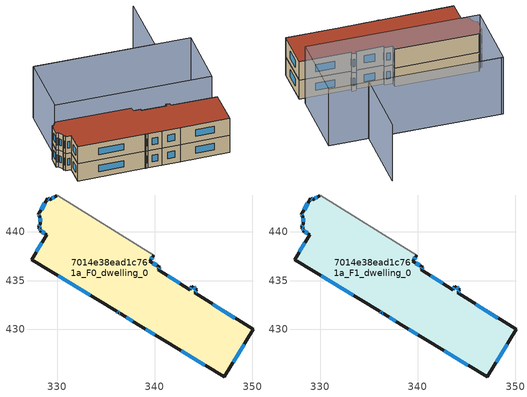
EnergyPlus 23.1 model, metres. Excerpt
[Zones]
7014e38ead1c761a_F0_dwelling_0
 floor ground (EU_floor_Construction): 343.83,434.43 344.33,434.09 344.11,433.76 350.07,430 347.12,425.14 340.76,429.01 338.33,430.49 336.51,431.6 336.31,431.72 336.1,431.85 327.39,437.14 328.94,439.7 328.24,440.12 328.35,440.3 328.1,440.46 328.29,440.76 328.26,441.65 328.06,441.77 329.06,443.42 329.25,443.31 329.96,443.68 330.01,443.76 339.89,437.61 339.51,436.99 340.51,436.38 340.35,436.12 343.59,434.08 z0
 wall outside (EU_wall_Construction): 329.96,443.68 329.25,443.31 329.06,443.42 328.06,441.77 328.26,441.65 328.29,440.76 328.1,440.46 328.35,440.3 328.24,440.12 328.94,439.7 327.39,437.14 336.1,431.85 336.31,431.72 336.51,431.6 338.33,430.49 340.76,429.01 347.12,425.14 350.07,430 344.11,433.76 344.33,434.09 343.83,434.43 343.59,434.08 340.35,436.12 340.51,436.38 339.51,436.99 339.89,437.61 z0:3
 wall adiabatic (EU_wall_Construction): 339.89,437.61 330.01,443.76 329.96,443.68 z0:3
 window (EU_Window_Construction): 330.1,435.49 333.39,433.5 / 328.46,438.9 327.87,437.94 / 328.46,439.99 328.72,439.83 / 328.32,440.25 328.28,440.18 / 328.18,440.41 328.28,440.35 / 328.23,440.66 328.16,440.55 / 328.27,441.37 328.28,441.03 / 328.12,441.73 328.2,441.68 / 328.75,442.91 328.37,442.28 / 329.19,443.35 329.12,443.39 / 329.74,443.57 329.47,443.43 / 339.63,437.18 339.77,437.42 / 340.2,436.57 339.82,436.8 / 340.4,436.2 340.46,436.3 / 342.58,434.72 341.36,435.49 / 343.75,434.32 343.67,434.19 / 344.18,434.2 343.98,434.32 / 344.18,433.86 344.26,433.99 / 348.22,431.17 345.97,432.59 / 348.04,426.66 349.16,428.49 / 342.75,427.81 345.14,426.35 / 339.09,430.03 340.01,429.47 / 337.08,431.26 337.77,430.84 / 336.37,431.68 336.45,431.64 / 336.17,431.81 336.25,431.76 z0.93:2.07
7014e38ead1c761a_F1_dwelling_0
 floor to 7014e38ead1c761a_F0_dwelling_0 (EU_floor_Construction): 343.83,434.43 344.33,434.09 344.11,433.76 350.07,430 347.12,425.14 340.76,429.01 338.33,430.49 336.51,431.6 336.31,431.72 336.1,431.85 327.39,437.14 328.94,439.7 328.24,440.12 328.35,440.3 328.1,440.46 328.29,440.76 328.26,441.65 328.06,441.77 329.06,443.42 329.25,443.31 329.96,443.68 330,443.76 339.89,437.61 339.51,436.99 340.51,436.38 340.35,436.12 343.59,434.08 z3
 wall outside (EU_wall_Construction): 329.96,443.68 329.25,443.31 329.06,443.42 328.06,441.77 328.26,441.65 328.29,440.76 328.1,440.46 328.35,440.3 328.24,440.12 328.94,439.7 327.39,437.14 336.1,431.85 336.31,431.72 336.51,431.6 338.33,430.49 340.76,429.01 347.12,425.14 350.07,430 344.11,433.76 344.33,434.09 343.83,434.43 343.59,434.08 340.35,436.12 340.51,436.38 339.51,436.99 339.89,437.61 z3:6
 wall adiabatic (EU_wall_Construction): 339.89,437.61 330.01,443.76 329.96,443.68 z3:6
 window (EU_Window_Construction): 330.1,435.49 333.39,433.5 / 328.46,438.9 327.87,437.94 / 328.46,439.99 328.72,439.83 / 328.32,440.25 328.28,440.18 / 328.18,440.41 328.28,440.35 / 328.23,440.66 328.16,440.55 / 328.27,441.37 328.28,441.03 / 328.12,441.73 328.2,441.68 / 328.75,442.91 328.37,442.28 / 329.19,443.35 329.12,443.39 / 329.74,443.57 329.47,443.43 / 339.63,437.18 339.77,437.42 / 340.2,436.57 339.82,436.8 / 340.4,436.2 340.46,436.3 / 342.58,434.72 341.36,435.49 / 343.75,434.32 343.67,434.19 / 344.18,434.2 343.98,434.32 / 344.18,433.86 344.26,433.99 / 348.22,431.17 345.97,432.59 / 348.04,426.66 349.16,428.49 / 342.75,427.81 345.14,426.35 / 339.09,430.03 340.01,429.47 / 337.08,431.26 337.77,430.84 / 336.37,431.68 336.45,431.64 / 336.17,431.81 336.25,431.76 z3.93:5.07
 roof outside (EU_roof_Construction): 347.12,425.14 350.07,430 344.11,433.76 344.33,434.09 343.83,434.43 343.59,434.08 340.35,436.12 340.51,436.38 339.51,436.99 339.89,437.61 330.01,443.76 329.96,443.68 329.25,443.31 329.06,443.42 328.06,441.77 328.26,441.65 328.29,440.76 328.1,440.46 328.35,440.3 328.24,440.12 328.94,439.7 327.39,437.14 336.1,431.85 336.31,431.72 336.51,431.6 338.33,430.49 340.76,429.01 z6
shading: 356.36,451.29 351,442.66 / 351,442.66 335.57,452.26 / 335.37,452.39 355.62,439.78 / 355.62,439.78 350.26,431.16 / 350.26,431.16 330,443.76 / 330,443.76 335.37,452.39 z0:9
[Building]
EU S2 Campaign: North Axis=0; Terrain=City; Solar Distribution=FullExterior
[Site:Location]
Montreal-Trudeau.Intl.AP: Latitude=45.4667; Longitude=-73.75; Time Zone=-5; Elevation=36
[SizingPeriod:WeatherFileDays]
AnnualSizingPeriod: Begin Month=1; Begin Day of Month=1; End Month=12; End Day of Month=31; Day of Week for Start Day=Monday; Use Weather File Daylight Saving Period=No; Use Weather File Rain and Snow Indicators=No
[MATERIAL]
EU_InternalMass_Material: Roughness=MediumRough; Thickness=0.1; Conductivity=1; Density=1800; Specific Heat=900; Thermal Absorptance=0.9; Solar Absorptance=0.7; Visible Absorptance=0.7
[MATERIAL:NOMASS] Roughness=MediumRough; Thermal Absorptance=0.9; Solar Absorptance=0.7; Visible Absorptance=0.7
Name | Thermal Resistance
EU_wall_NoMass; EU_floor_NoMass | 1.36485
EU_roof_NoMass | 2.55992
[WINDOWMATERIAL:SIMPLEGLAZINGSYSTEM]
EU_Window_SimpleGlazing: UFactor=3.92339; Solar Heat Gain Coefficient=0.8; Visible Transmittance=0.8
[CONSTRUCTION]
EU_wall_Construction: EU_wall_NoMass
EU_roof_Construction: EU_roof_NoMass
EU_floor_Construction: EU_floor_NoMass
EU_Window_Construction: EU_Window_SimpleGlazing
EU_InternalMass_Construction: EU_InternalMass_Material
[ZONE] Type=1; Multiplier=1; Ceiling Height=autocalculate; Volume=457.438; Floor Area=autocalculate; Part of Total Floor Area=Yes
7014e38ead1c761a_F0_dwelling_0; 7014e38ead1c761a_F1_dwelling_0
[INTERNALMASS] Construction=EU_InternalMass_Construction; Surface Area=152.48
Name | Zone or ZoneList
7014e38ead1c761a_F0_dwelling_0_EU_InternalMass | 7014e38ead1c761a_F0_dwelling_0
7014e38ead1c761a_F1_dwelling_0_EU_InternalMass | 7014e38ead1c761a_F1_dwelling_0
[OTHEREQUIPMENT] Fuel Type=Electricity; Design Level Calculation Method=Watts/Area; Power per Zone Floor Area=1; Fraction Latent=0; Fraction Radiant=0; Fraction Lost=0; Carbon Dioxide Generation Rate=0; EndUse Subcategory=EU_Step8_InternalGains
Name | Zone or ZoneList or Space or SpaceList | Schedule
EU_Step8_InternalGain_7014e38ead1c761a_F0_dwelling_0_f000 | 7014e38ead1c761a_F0_dwelling_0 | EU_Step8_GainSchedule_7014e38ead1c761a_F0_dwelling_0_f000
EU_Step8_InternalGain_7014e38ead1c761a_F1_dwelling_0_f000 | 7014e38ead1c761a_F1_dwelling_0 | EU_Step8_GainSchedule_7014e38ead1c761a_F1_dwelling_0_f000
[ZONEVENTILATION:DESIGNFLOWRATE] Schedule=EU_AlwaysOn; Design Flow Rate Calculation Method=AirChanges/Hour; Air Changes per Hour=0.860309; Ventilation Type=Natural; Fan Pressure Rise=0; Fan Total Efficiency=1; Constant Term Coefficient=1; Temperature Term Coefficient=0; Velocity Term Coefficient=0; Velocity Squared Term Coefficient=0; Minimum Indoor Temperature=-100; Maximum Indoor Temperature=100; Delta Temperature=-100; Minimum Outdoor Temperature=-100; Maximum Outdoor Temperature=100; Maximum Wind Speed=40
Name | Zone or ZoneList or Space or SpaceList
EU_ConstantAir_7014e38ead1c761a_F0_dwelling_0 | 7014e38ead1c761a_F0_dwelling_0
EU_ConstantAir_7014e38ead1c761a_F1_dwelling_0 | 7014e38ead1c761a_F1_dwelling_0
[HVACTEMPLATE:THERMOSTAT] Constant Heating Setpoint=20; Constant Cooling Setpoint=50
EU_HeatOnly_7014e38ead1c761a_F0_dwelling_0; EU_HeatOnly_7014e38ead1c761a_F1_dwelling_0
[HVACTEMPLATE:ZONE:IDEALLOADSAIRSYSTEM] System Availability Schedule=EU_AlwaysOn; Maximum Heating Supply Air Temperature=50; Minimum Cooling Supply Air Temperature=13; Maximum Heating Supply Air Humidity Ratio=0.0156; Minimum Cooling Supply Air Humidity Ratio=0.0077; Heating Limit=NoLimit; Cooling Limit=NoLimit; Heating Availability Schedule=EU_AlwaysOn; Cooling Availability Schedule=EU_CoolingOff; Dehumidification Control Type=ConstantSensibleHeatRatio; Cooling Sensible Heat Ratio=0.7; Dehumidification Setpoint=60; Humidification Control Type=None; Humidification Setpoint=30; Outdoor Air Method=None; Outdoor Air Flow Rate per Person=0.00944; Outdoor Air Flow Rate per Zone Floor Area=0; Outdoor Air Flow Rate per Zone=0; Demand Controlled Ventilation Type=None; Outdoor Air Economizer Type=NoEconomizer; Heat Recovery Type=None; Sensible Heat Recovery Effectiveness=0.7; Latent Heat Recovery Effectiveness=0.65
Name | Template Thermostat
7014e38ead1c761a_F0_dwelling_0 | EU_HeatOnly_7014e38ead1c761a_F0_dwelling_0
7014e38ead1c761a_F1_dwelling_0 | EU_HeatOnly_7014e38ead1c761a_F1_dwelling_0
[SIZING:ZONE] Zone Cooling Design Supply Air Temperature Input Method=SupplyAirTemperature; Zone Cooling Design Supply Air Temperature=13; Zone Heating Design Supply Air Temperature Input Method=SupplyAirTemperature; Zone Heating Design Supply Air Temperature=50; Zone Cooling Design Supply Air Humidity Ratio=0.008; Zone Heating Design Supply Air Humidity Ratio=0.008; Cooling Design Air Flow Method=DesignDay; Cooling Design Air Flow Rate=0; Cooling Minimum Air Flow per Zone Floor Area=0.000762; Cooling Minimum Air Flow=0; Cooling Minimum Air Flow Fraction=0.2; Heating Design Air Flow Method=DesignDay; Heating Design Air Flow Rate=0; Heating Maximum Air Flow per Zone Floor Area=0.002032; Heating Maximum Air Flow=0.141576; Heating Maximum Air Flow Fraction=0.3; Account for Dedicated Outdoor Air System=No; Dedicated Outdoor Air System Control Strategy=NeutralSupplyAir; Dedicated Outdoor Air Low Setpoint Temperature for Design=autosize; Dedicated Outdoor Air High Setpoint Temperature for Design=autosize; Zone Load Sizing Method=Sensible Load Only No Latent Load; Zone Latent Cooling Design Supply Air Humidity Ratio Input Method=HumidityRatioDifference; Zone Cooling Design Supply Air Humidity Ratio Difference=0.005; Zone Latent Heating Design Supply Air Humidity Ratio Input Method=HumidityRatioDifference; Zone Humidification Design Supply Air Humidity Ratio Difference=0.005
7014e38ead1c761a_F0_dwelling_0; 7014e38ead1c761a_F1_dwelling_0
[SCHEDULE:CONSTANT]
Name | Hourly Value
EU_AlwaysOn | 1
EU_CoolingOff | 0
[SCHEDULE:FILE] Column Number=1; Rows to Skip at Top=0; Number of Hours of Data=8760; Column Separator=Comma; Interpolate to Timestep=No; Minutes per Item=60; Adjust Schedule for Daylight Savings=Yes
Name | File
EU_Step8_GainSchedule_7014e38ead1c761a_F0_dwelling_0_f000 | ../../schedules/7014e38ead1c761a/7014e38ead1c761a_F0_dwelling_0_f000_gain.csv
EU_Step8_GainSchedule_7014e38ead1c761a_F1_dwelling_0_f000 | ../../schedules/7014e38ead1c761a/7014e38ead1c761a_F1_dwelling_0_f000_gain.csv
